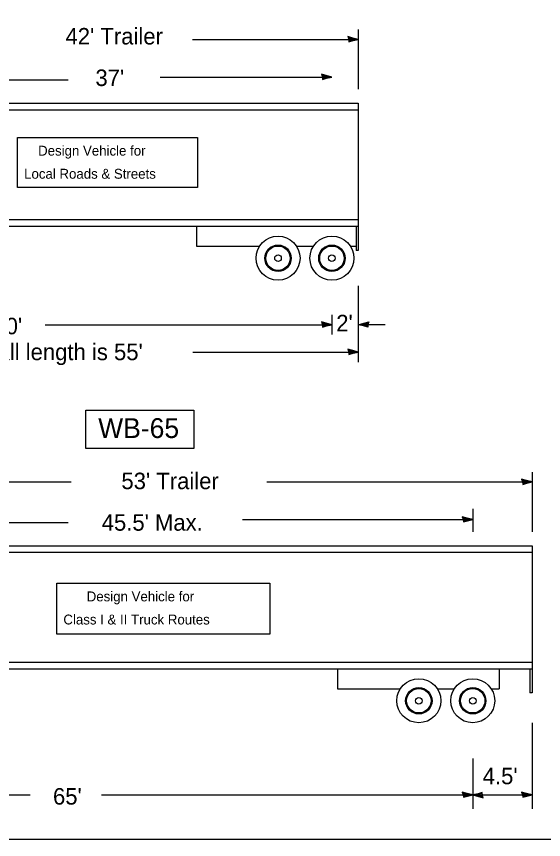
# Model space of a CAD drawing. Extents: x 2145173 to 2147094, y 2149363 to 2149822.
# Drawn here: x 2146624.9 to 2146670.6, y 2149661.1 to 2149732.5 of the extents above; entities that cross this region are included whole.
import ezdxf

# ---------------------------------------------------------------- set-up
doc = ezdxf.new("R2010")
doc.units = 0
for name, color, linetype in [('Design_EX_Roadway Dimensions', 7, 'Continuous'), ('Sheets_General Details', 7, 'Continuous'), ('Topo_Building', 7, 'Continuous')]:
    doc.layers.add(name, color=color, linetype=linetype)

msp = doc.modelspace()

# ---------------------------------------------------------------- linework, layer by layer
at = {"layer": 'Design_EX_Roadway Dimensions'}
for p, q in [((2146654.548, 2149731.352), (2146654.548, 2149726.171)), ((2146640.164, 2149730.493), (2146654.548, 2149730.493)), ((2146640.164, 2149730.493), (2146654.548, 2149730.493)), ((2146609.9, 2149726.988), (2146629.383, 2149726.988)), ((2146637.361, 2149727.228), (2146652.258, 2149727.228)), ((2146637.361, 2149727.228), (2146652.258, 2149727.228)), ((2146654.548, 2149709.126), (2146654.548, 2149702.49)), ((2146652.258, 2149706.603), (2146652.258, 2149704.886)), ((2146627.387, 2149705.745), (2146652.258, 2149705.745)), ((2146656.863, 2149705.745), (2146654.548, 2149705.745)), ((2146640.18, 2149703.37), (2146654.548, 2149703.37)), ((2146669.624, 2149692.958), (2146669.624, 2149687.774)), ((2146608.948, 2149692.097), (2146629.635, 2149692.097)), ((2146646.599, 2149692.097), (2146669.624, 2149692.097)), ((2146646.599, 2149692.097), (2146669.624, 2149692.097)), ((2146664.473, 2149689.766), (2146664.473, 2149687.774)), ((2146664.473, 2149689.766), (2146664.473, 2149687.774)), ((2146644.51, 2149688.83), (2146664.473, 2149688.83)), ((2146644.51, 2149688.83), (2146664.473, 2149688.83)), ((2146612.383, 2149688.589), (2146629.379, 2149688.589)), ((2146612.383, 2149688.589), (2146629.379, 2149688.589)), ((2146669.624, 2149671.211), (2146669.624, 2149663.744)), ((2146664.473, 2149668.122), (2146664.473, 2149663.744)), ((2146664.473, 2149668.122), (2146664.473, 2149663.744)), ((2146590.059, 2149664.944), (2146626.077, 2149664.944)), ((2146632.268, 2149664.944), (2146664.473, 2149664.944)), ((2146664.473, 2149664.944), (2146669.624, 2149664.944)), ((2146664.473, 2149664.944), (2146669.624, 2149664.944)), ((2146664.473, 2149664.816), (2146664.473, 2149664.532)), ((2146664.473, 2149664.816), (2146664.473, 2149664.532))]:
    msp.add_line(p, q, dxfattribs=at)
for points in [[(2146653.708, 2149730.514), (2146653.735, 2149730.29), (2146654.09, 2149730.388), (2146654.548, 2149730.493), (2146654.06, 2149730.615), (2146653.632, 2149730.748), (2146653.708, 2149730.514), (2146653.744, 2149730.368), (2146654.239, 2149730.496), (2146653.699, 2149730.665), (2146653.779, 2149730.473), (2146654.005, 2149730.5), (2146653.788, 2149730.56)], [(2146653.708, 2149730.514), (2146653.735, 2149730.29), (2146654.09, 2149730.388), (2146654.548, 2149730.493), (2146654.06, 2149730.615), (2146653.632, 2149730.748), (2146653.708, 2149730.514), (2146653.744, 2149730.368), (2146654.239, 2149730.496), (2146653.699, 2149730.665), (2146653.779, 2149730.473), (2146654.005, 2149730.5), (2146653.788, 2149730.56)], [(2146651.418, 2149727.249), (2146651.446, 2149727.025), (2146651.8, 2149727.123), (2146652.258, 2149727.228), (2146651.771, 2149727.35), (2146651.342, 2149727.483), (2146651.418, 2149727.249), (2146651.455, 2149727.102), (2146651.949, 2149727.231), (2146651.409, 2149727.4), (2146651.489, 2149727.208), (2146651.716, 2149727.235), (2146651.498, 2149727.295)], [(2146651.418, 2149727.249), (2146651.446, 2149727.025), (2146651.8, 2149727.123), (2146652.258, 2149727.228), (2146651.771, 2149727.35), (2146651.342, 2149727.483), (2146651.418, 2149727.249), (2146651.455, 2149727.102), (2146651.949, 2149727.231), (2146651.409, 2149727.4), (2146651.489, 2149727.208), (2146651.716, 2149727.235), (2146651.498, 2149727.295)], [(2146651.418, 2149705.767), (2146651.446, 2149705.543), (2146651.8, 2149705.639), (2146652.258, 2149705.745), (2146651.771, 2149705.866), (2146651.342, 2149706.001), (2146651.418, 2149705.767), (2146651.455, 2149705.619), (2146651.949, 2149705.747), (2146651.409, 2149705.919), (2146651.489, 2149705.726), (2146651.716, 2149705.754), (2146651.498, 2149705.813)], [(2146655.388, 2149705.767), (2146655.361, 2149705.541), (2146655.006, 2149705.639), (2146654.548, 2149705.745), (2146655.036, 2149705.864), (2146655.464, 2149705.999), (2146655.388, 2149705.767), (2146655.352, 2149705.616), (2146654.857, 2149705.745), (2146655.397, 2149705.916), (2146655.317, 2149705.724), (2146655.091, 2149705.751), (2146655.308, 2149705.811)], [(2146653.708, 2149703.393), (2146653.735, 2149703.169), (2146654.09, 2149703.265), (2146654.548, 2149703.37), (2146654.06, 2149703.491), (2146653.632, 2149703.627), (2146653.708, 2149703.393), (2146653.744, 2149703.244), (2146654.239, 2149703.372), (2146653.699, 2149703.544), (2146653.779, 2149703.352), (2146654.005, 2149703.379), (2146653.788, 2149703.439)], [(2146668.784, 2149692.12), (2146668.811, 2149691.893), (2146669.166, 2149691.992), (2146669.624, 2149692.097), (2146669.137, 2149692.216), (2146668.708, 2149692.351), (2146668.784, 2149692.12), (2146668.821, 2149691.969), (2146669.315, 2149692.097), (2146668.775, 2149692.269), (2146668.855, 2149692.076), (2146669.082, 2149692.104), (2146668.864, 2149692.163)], [(2146668.784, 2149692.12), (2146668.811, 2149691.893), (2146669.166, 2149691.992), (2146669.624, 2149692.097), (2146669.137, 2149692.216), (2146668.708, 2149692.351), (2146668.784, 2149692.12), (2146668.821, 2149691.969), (2146669.315, 2149692.097), (2146668.775, 2149692.269), (2146668.855, 2149692.076), (2146669.082, 2149692.104), (2146668.864, 2149692.163)], [(2146663.632, 2149688.85), (2146663.66, 2149688.626), (2146664.015, 2149688.724), (2146664.473, 2149688.83), (2146663.985, 2149688.951), (2146663.557, 2149689.084), (2146663.632, 2149688.85), (2146663.669, 2149688.704), (2146664.163, 2149688.832), (2146663.623, 2149689.001), (2146663.703, 2149688.809), (2146663.93, 2149688.837), (2146663.712, 2149688.896)], [(2146663.632, 2149688.85), (2146663.66, 2149688.626), (2146664.015, 2149688.724), (2146664.473, 2149688.83), (2146663.985, 2149688.951), (2146663.557, 2149689.084), (2146663.632, 2149688.85), (2146663.669, 2149688.704), (2146664.163, 2149688.832), (2146663.623, 2149689.001), (2146663.703, 2149688.809), (2146663.93, 2149688.837), (2146663.712, 2149688.896)], [(2146663.632, 2149664.964), (2146663.66, 2149664.74), (2146664.015, 2149664.839), (2146664.473, 2149664.944), (2146663.985, 2149665.065), (2146663.557, 2149665.198), (2146663.632, 2149664.964), (2146663.669, 2149664.818), (2146664.163, 2149664.946), (2146663.623, 2149665.116), (2146663.703, 2149664.923), (2146663.93, 2149664.951), (2146663.712, 2149665.01)], [(2146663.632, 2149664.964), (2146663.66, 2149664.74), (2146664.015, 2149664.839), (2146664.473, 2149664.944), (2146663.985, 2149665.065), (2146663.557, 2149665.198), (2146663.632, 2149664.964), (2146663.669, 2149664.818), (2146664.163, 2149664.946), (2146663.623, 2149665.116), (2146663.703, 2149664.923), (2146663.93, 2149664.951), (2146663.712, 2149665.01)], [(2146665.313, 2149664.923), (2146665.285, 2149665.15), (2146664.93, 2149665.049), (2146664.473, 2149664.944), (2146664.96, 2149664.825), (2146665.388, 2149664.692), (2146665.313, 2149664.923), (2146665.276, 2149665.072), (2146664.782, 2149664.944), (2146665.322, 2149664.774), (2146665.242, 2149664.967), (2146665.015, 2149664.939), (2146665.233, 2149664.88)], [(2146668.784, 2149664.967), (2146668.811, 2149664.742), (2146669.166, 2149664.839), (2146669.624, 2149664.944), (2146669.137, 2149665.065), (2146668.708, 2149665.2), (2146668.784, 2149664.967), (2146668.821, 2149664.818), (2146669.315, 2149664.946), (2146668.775, 2149665.118), (2146668.855, 2149664.926), (2146669.082, 2149664.953), (2146668.864, 2149665.013)], [(2146668.784, 2149664.967), (2146668.811, 2149664.742), (2146669.166, 2149664.839), (2146669.624, 2149664.944), (2146669.137, 2149665.065), (2146668.708, 2149665.2), (2146668.784, 2149664.967), (2146668.821, 2149664.818), (2146669.315, 2149664.946), (2146668.775, 2149665.118), (2146668.855, 2149664.926), (2146669.082, 2149664.953), (2146668.864, 2149665.013)]]:
    msp.add_lwpolyline(points, dxfattribs=at)
msp.add_lwpolyline([(2146628.401, 2149683.326), (2146646.877, 2149683.326), (2146646.877, 2149678.903), (2146628.401, 2149678.903)], close=True, dxfattribs=at)
at = {"layer": 'Sheets_General Details'}
msp.add_lwpolyline([(2146581.527, 2149775.561), (2146764.7, 2149775.561), (2146764.7, 2149661.078), (2146581.527, 2149661.078)], close=True, dxfattribs=at)
at = {"layer": 'Topo_Building'}
for p, q in [((2146606.465, 2149724.966), (2146654.548, 2149724.966)), ((2146606.465, 2149724.966), (2146654.548, 2149724.966)), ((2146654.548, 2149724.966), (2146654.548, 2149714.278)), ((2146654.548, 2149724.966), (2146654.548, 2149714.278)), ((2146606.465, 2149724.389), (2146654.548, 2149724.389)), ((2146606.465, 2149724.389), (2146654.548, 2149724.389)), ((2146606.465, 2149714.855), (2146654.548, 2149714.855)), ((2146606.465, 2149714.855), (2146654.548, 2149714.855)), ((2146606.465, 2149714.278), (2146654.548, 2149714.278)), ((2146606.465, 2149714.278), (2146654.548, 2149714.278)), ((2146640.522, 2149714.276), (2146640.522, 2149712.545)), ((2146640.522, 2149714.276), (2146640.522, 2149712.545)), ((2146654.358, 2149714.278), (2146654.358, 2149712.185)), ((2146654.358, 2149714.278), (2146654.358, 2149712.185)), ((2146654.358, 2149714.276), (2146654.358, 2149712.545)), ((2146654.358, 2149714.276), (2146654.358, 2149712.545)), ((2146654.548, 2149714.278), (2146654.548, 2149712.185)), ((2146654.548, 2149714.278), (2146654.548, 2149712.185)), ((2146640.522, 2149712.545), (2146645.982, 2149712.545)), ((2146640.522, 2149712.545), (2146645.982, 2149712.545)), ((2146649.188, 2149712.545), (2146650.656, 2149712.545)), ((2146649.188, 2149712.545), (2146650.656, 2149712.545)), ((2146653.861, 2149712.545), (2146654.358, 2149712.545)), ((2146653.861, 2149712.545), (2146654.358, 2149712.545)), ((2146654.548, 2149712.185), (2146654.358, 2149712.185)), ((2146654.548, 2149712.185), (2146654.358, 2149712.185)), ((2146608.948, 2149686.567), (2146669.624, 2149686.567)), ((2146608.948, 2149686.567), (2146669.624, 2149686.567)), ((2146669.624, 2149686.567), (2146669.624, 2149673.791)), ((2146669.624, 2149686.567), (2146669.624, 2149673.791)), ((2146608.948, 2149685.995), (2146669.624, 2149685.995)), ((2146608.948, 2149685.995), (2146669.624, 2149685.995)), ((2146608.948, 2149676.456), (2146669.624, 2149676.456)), ((2146608.948, 2149676.456), (2146669.624, 2149676.456)), ((2146608.948, 2149675.884), (2146669.624, 2149675.884)), ((2146608.948, 2149675.884), (2146669.624, 2149675.884)), ((2146652.736, 2149675.884), (2146652.736, 2149674.153)), ((2146652.736, 2149675.884), (2146652.736, 2149674.153)), ((2146666.762, 2149675.884), (2146666.762, 2149674.153)), ((2146666.762, 2149675.884), (2146666.762, 2149674.153)), ((2146669.434, 2149675.884), (2146669.434, 2149673.793)), ((2146669.434, 2149675.884), (2146669.434, 2149673.793)), ((2146652.736, 2149674.153), (2146658.197, 2149674.153)), ((2146652.736, 2149674.153), (2146658.197, 2149674.153)), ((2146661.402, 2149674.155), (2146662.87, 2149674.155)), ((2146661.402, 2149674.155), (2146662.87, 2149674.155)), ((2146666.075, 2149674.153), (2146666.762, 2149674.153)), ((2146666.075, 2149674.153), (2146666.762, 2149674.153)), ((2146669.622, 2149673.793), (2146669.434, 2149673.793)), ((2146669.622, 2149673.793), (2146669.434, 2149673.793)), ((2146669.624, 2149673.791), (2146669.434, 2149673.791)), ((2146669.624, 2149673.791), (2146669.434, 2149673.791))]:
    msp.add_line(p, q, dxfattribs=at)
for points in [[(2146624.984, 2149721.982), (2146640.599, 2149721.982), (2146640.599, 2149717.636), (2146624.984, 2149717.636)], [(2146624.984, 2149721.982), (2146640.599, 2149721.982), (2146640.599, 2149717.636), (2146624.984, 2149717.636)], [(2146630.916, 2149698.326), (2146640.29, 2149698.326), (2146640.29, 2149695.008), (2146630.916, 2149695.008)]]:
    msp.add_lwpolyline(points, close=True, dxfattribs=at)
for centre, radius in [((2146647.584, 2149711.511), 1.908), ((2146647.584, 2149711.511), 1.908), ((2146652.258, 2149711.511), 1.908), ((2146652.258, 2149711.511), 1.908), ((2146647.584, 2149711.511), 1.145), ((2146647.584, 2149711.511), 1.145), ((2146647.584, 2149711.511), 1.059), ((2146647.584, 2149711.511), 1.059), ((2146652.258, 2149711.511), 1.145), ((2146652.258, 2149711.511), 1.145), ((2146652.258, 2149711.511), 1.059), ((2146652.258, 2149711.511), 1.059), ((2146647.584, 2149711.511), 0.286), ((2146647.584, 2149711.511), 0.286), ((2146652.258, 2149711.511), 0.286), ((2146652.258, 2149711.511), 0.286), ((2146659.798, 2149673.118), 1.908), ((2146659.798, 2149673.118), 1.908), ((2146664.473, 2149673.118), 1.908), ((2146664.473, 2149673.118), 1.908), ((2146659.798, 2149673.118), 1.145), ((2146659.798, 2149673.118), 1.145), ((2146659.798, 2149673.118), 1.059), ((2146659.798, 2149673.118), 1.059), ((2146664.473, 2149673.118), 1.145), ((2146664.473, 2149673.118), 1.145), ((2146664.473, 2149673.118), 1.059), ((2146664.473, 2149673.118), 1.059), ((2146659.798, 2149673.118), 0.286), ((2146659.798, 2149673.118), 0.286), ((2146664.473, 2149673.118), 0.286), ((2146664.473, 2149673.118), 0.286)]:
    msp.add_circle(centre, radius, dxfattribs=at)

# ---------------------------------------------------------------- texts
at = {"layer": 'Design_EX_Roadway Dimensions'}
for s, height, p in [("42' Trailer", 1.43104, (2146629.151, 2149730.054)), ("37'", 1.431, (2146631.744, 2149726.45)), ("2'", 1.431, (2146652.636, 2149705.168)), ("50'", 1.431, (2146622.895, 2149704.912)), ("* Maximum overall length is 55'", 1.43104, (2146609.429, 2149702.666)), ("53' Trailer", 1.43104, (2146633.999, 2149691.474)), ("45.5' Max.", 1.431, (2146632.29, 2149687.87)), ('Design Vehicle for', 0.85862, (2146630.991, 2149681.74)), ('Design Vehicle for', 0.85862, (2146630.991, 2149681.74)), ('Class I & II Truck Routes', 0.85862, (2146628.966, 2149679.736)), ('Class I & II Truck Routes', 0.85862, (2146628.966, 2149679.736)), ("4.5'", 1.431, (2146665.339, 2149665.875)), ("65'", 1.431, (2146628.064, 2149664.108))]:
    msp.add_text(s, height=height, dxfattribs=at).set_placement(p)
at = {"layer": 'Topo_Building'}
for s, height, p in [('Design Vehicle for', 0.85862, (2146626.774, 2149720.411)), ('Design Vehicle for', 0.85862, (2146626.774, 2149720.411)), ('Local Roads & Streets', 0.85862, (2146625.561, 2149718.407)), ('Local Roads & Streets', 0.85862, (2146625.561, 2149718.407)), ('WB-65', 1.7172, (2146631.985, 2149695.914))]:
    msp.add_text(s, height=height, dxfattribs=at).set_placement(p)

doc.saveas('drawing.dxf')
